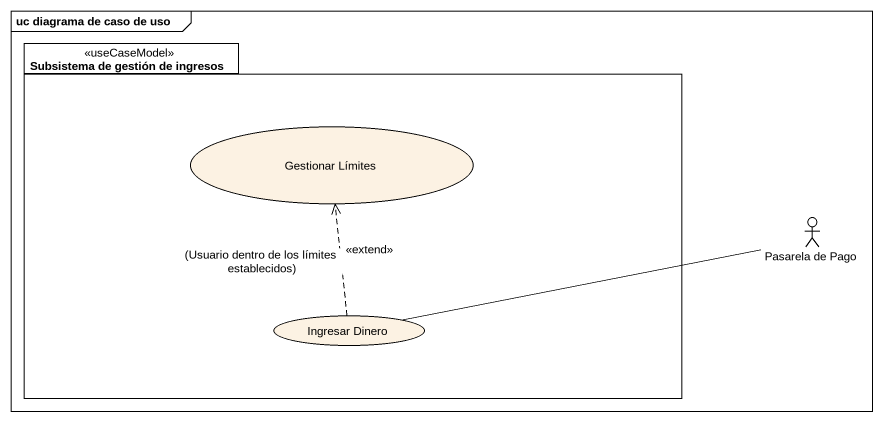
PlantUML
@startuml
mainframe uc diagrama de caso de uso
package "Subsistema de gestión de ingresos" as Subsistema_de_gestión_de <<useCaseModel>> {
  usecase "Gestionar Límites" as Gestionar_Límites
  usecase "Ingresar Dinero" as Ingresar_Dinero
}
actor "Pasarela de Pago" as Pasarela_de_Pago
Pasarela_de_Pago -left- Ingresar_Dinero
Ingresar_Dinero .up.> Gestionar_Límites : (Usuario dentro de los límites establecidos)\n<<extend>>
@enduml
